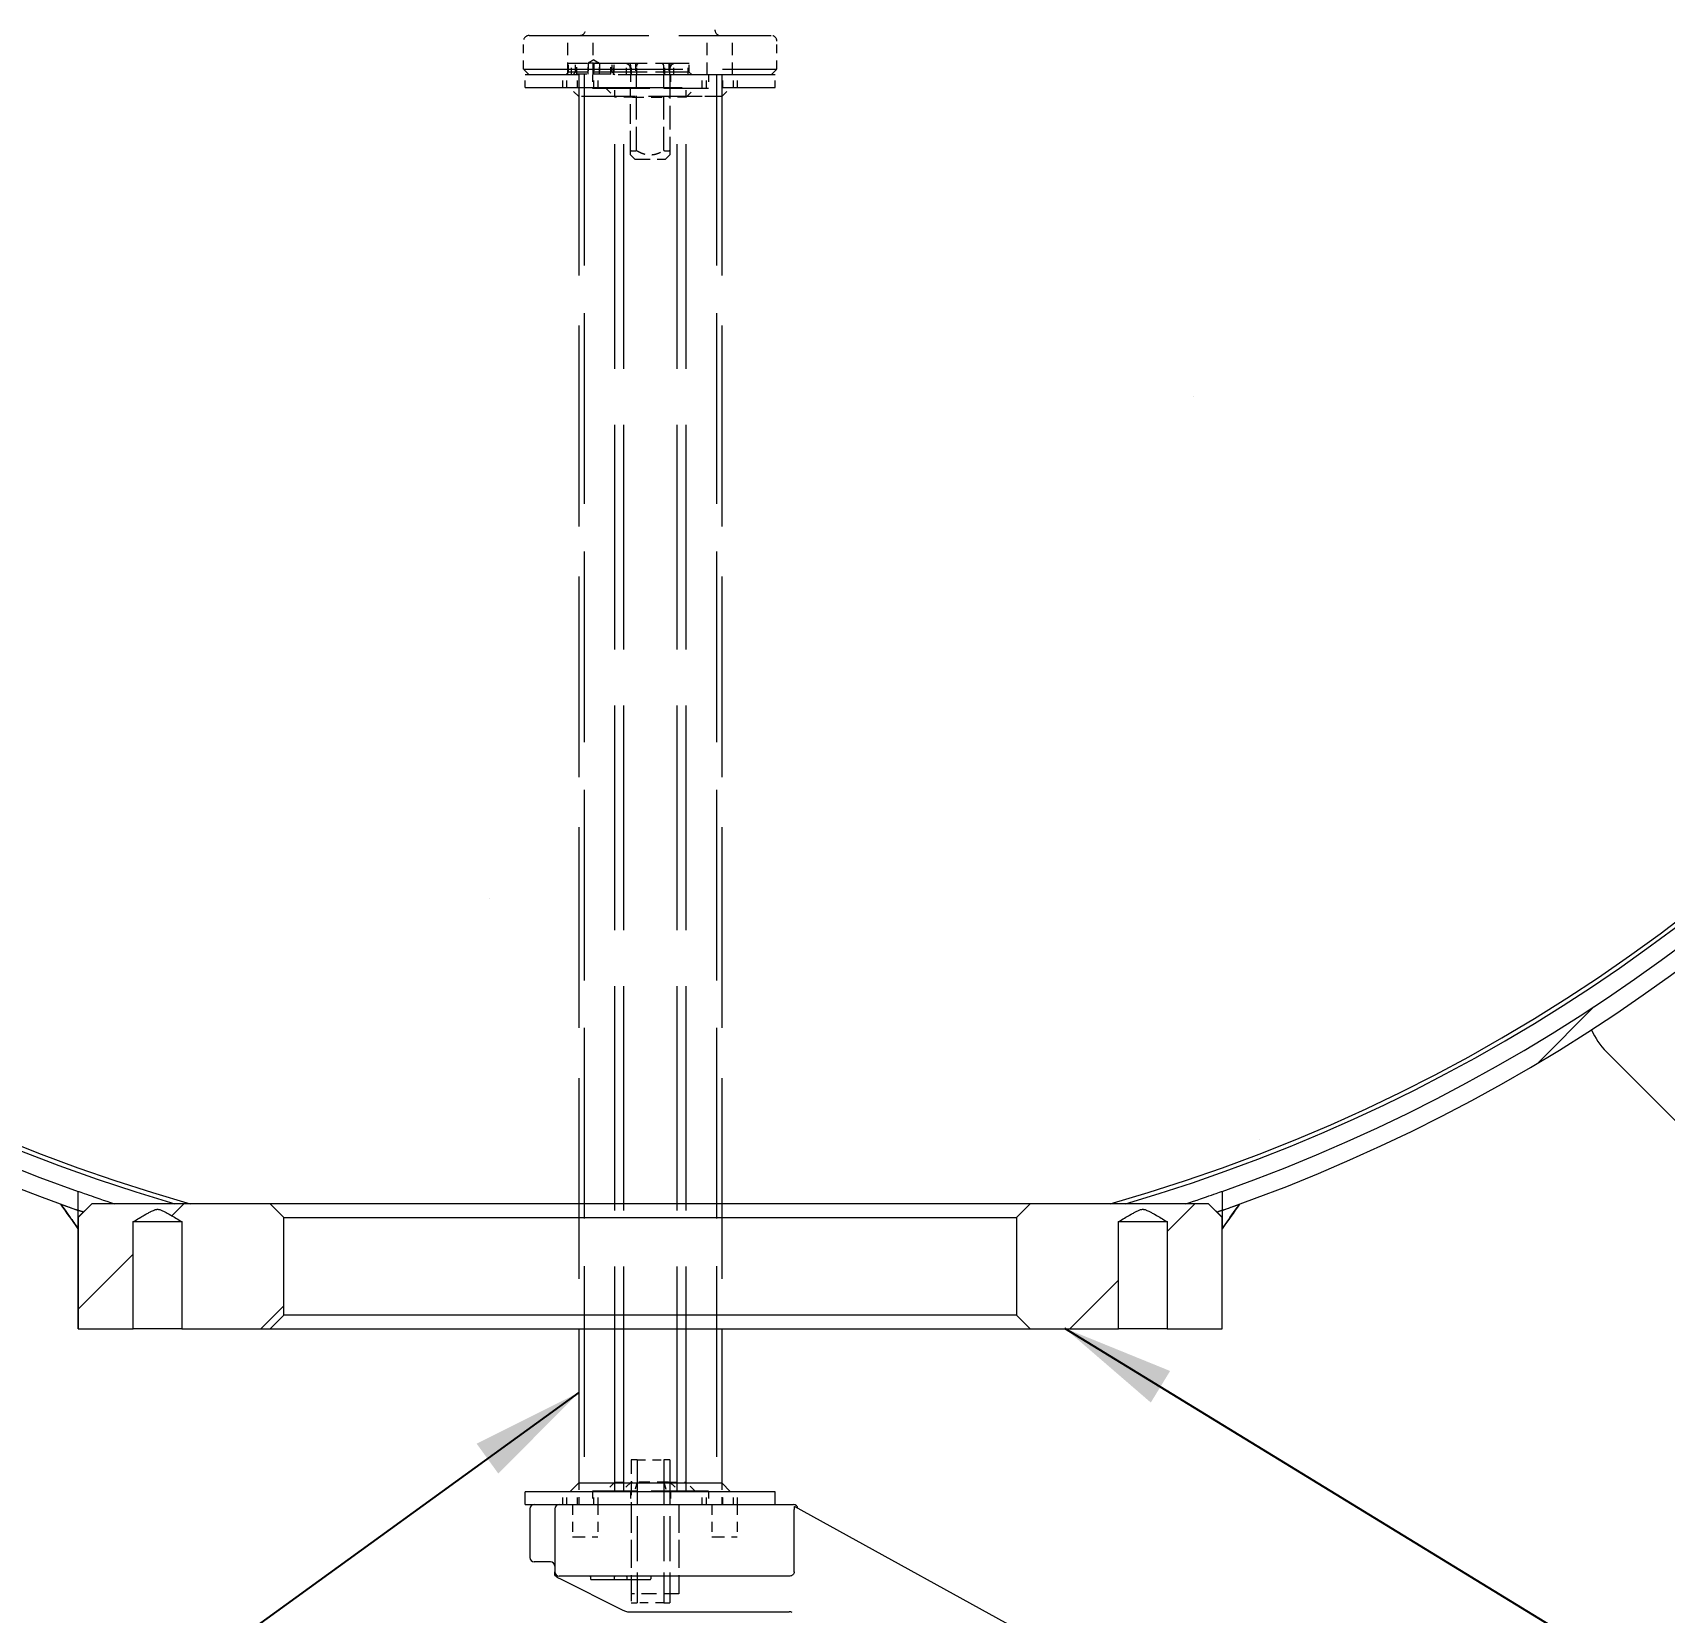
# Model space of a CAD drawing. Header units: inches. Extents: x 20 to 536, y 8 to 344.
# Drawn here: x 260.12 to 282.94, y 211.26 to 233.36 of the extents above; entities that cross this region are included whole.
import ezdxf

# ---------------------------------------------------------------- set-up
doc = ezdxf.new("R2010")
doc.units = ezdxf.units.IN
doc.header["$LTSCALE"] = 16
doc.header["$MEASUREMENT"] = 0
doc.linetypes.add('DASHED', pattern=[0.2067, 0.1654, -0.0413])
for name, color, linetype, lineweight in [('Dimension (ANSI)', 7, 'Continuous', 25), ('Hatch', 7, 'Continuous', 18), ('Hidden', 7, 'DASHED', 18), ('Symbol', 7, 'Continuous', 25), ('Visible', 7, 'Continuous', 18)]:
    doc.layers.add(name, color=color, linetype=linetype, lineweight=lineweight)
doc.styles.add('MEMCOR Medium', font='arial.ttf')
doc.styles.add('Standard D-E', font='arial.ttf')
doc.dimstyles.new('Default (ANSI)', dxfattribs={"dimscale": 16, "dimtxt": 0.15, "dimasz": 0.098425, "dimexe": 0.125, "dimexo": 0.0625, "dimgap": 0.031496, "dimtad": 0, "dimtih": 1, "dimtoh": 1, "dimdec": 4, "dimrnd": 1e-08, "dimzin": 3, "dimdsep": 46, "dimlunit": 5, "dimtxsty": 'MEMCOR Medium', "dimcen": 0.09, "dimdle": 0.393701, "dimclrd": 256, "dimclre": 256, "dimclrt": 256, "dimadec": 0, "dimazin": 1, "dimtfac": 0.8, "dimtofl": 0, "dimtmove": 0, "dimatfit": 3, "dimfxl": 1, "dimfrac": 1, "dimtolj": 1, "dimtzin": 4, "dimlwd": -1, "dimlwe": -1, "dimarcsym": 0})
doc.dimstyles.new('Default D-E$7', dxfattribs={"dimscale": 16, "dimtxt": 0.15, "dimasz": 0.098425, "dimexe": 0.125, "dimexo": 0.0625, "dimgap": 0.031496, "dimtad": 0, "dimtih": 1, "dimtoh": 1, "dimrnd": 1e-08, "dimzin": 4, "dimdsep": 46, "dimtxsty": 'Standard D-E', "dimcen": 0.09, "dimdle": 0.393701, "dimclrd": 256, "dimclre": 256, "dimclrt": 256, "dimadec": 0, "dimazin": 1, "dimtfac": 1, "dimtofl": 0, "dimtmove": 0, "dimatfit": 3, "dimfxl": 1, "dimtolj": 1, "dimtzin": 4, "dimlwd": -1, "dimlwe": -1, "dimarcsym": 0})

# ---------------------------------------------------------------- blocks, each defined once
blk = doc.blocks.new('*D29')
at = {"layer": 'Defpoints', "color": 0, "transparency": 16777216}
for p in [(285.936, 262.301), (217.184, 251.64), (245.959, 222.866)]:
    blk.add_point(p, dxfattribs=at)
at = {"layer": 'Dimension (ANSI)', "transparency": 16777216}
for p, q in [((285.229, 263.008), (255.476, 292.761)), ((255.777, 290.233), (241.548, 276.004)), ((218.298, 252.754), (232.527, 266.983)), ((245.252, 223.573), (215.77, 253.055))]:
    blk.add_line(p, q, dxfattribs=at)
for points in [[(255.591, 290.419), (255.962, 290.047), (256.89, 291.347)], [(218.112, 252.939), (218.483, 252.568), (217.184, 251.64)]]:
    blk.add_solid(points, dxfattribs=at)
at = {"layer": 'Dimension (ANSI)', "transparency": 16777216, "char_height": 2.4, "attachment_point": 5, "style": 'MEMCOR Medium'}
for s, insert in [('\\A1; 56{\\H0.8x;\\S1#8;} in', (237.037, 273.962)), ('\\A1;[1426.3 mm]', (237.037, 269.451))]:
    blk.add_mtext(s, dxfattribs=dict(at, insert=insert))

msp = doc.modelspace()

# ---------------------------------------------------------------- hatches: boundary and pattern name
at = {"layer": 'Hatch'}
h = msp.add_hatch(dxfattribs=at)
h.set_pattern_fill('ANSI31', color=256, scale=16, style=0)
edge = h.paths.add_edge_path()
edge.add_spline(control_points=[(292.75363, 239.96513), (292.78557, 239.93385), (292.81742, 239.90247), (292.88101, 239.83947), (292.91274, 239.80784), (292.94437, 239.77612)], knot_values=[-0.6820759, -0.6820759, -0.6820759, -0.6820759, -0.34137369, -0.34137369, 0, 0, 0, 0], degree=3, periodic=0)
edge.add_line((292.94437, 239.77612), (293.00437, 239.77612))
edge.add_ellipse((268.75466, 239.77612), major_axis=(0, 24.24971), ratio=1, start_angle=270, end_angle=307.897761)
edge.add_ellipse((268.75466, 239.77612), major_axis=(-14.89549, 19.13564), ratio=1, start_angle=270, end_angle=270.590688)
edge.add_ellipse((268.75466, 239.77612), major_axis=(-15.09197, 18.98106), ratio=1, start_angle=270, end_angle=283.023092)
edge.add_ellipse((268.75466, 239.77612), major_axis=(-18.98106, 15.09197), ratio=1, start_angle=270, end_angle=270.590688)
edge.add_ellipse((268.75466, 239.77612), major_axis=(-19.13564, 14.89549), ratio=1, start_angle=270, end_angle=345.795532)
edge.add_ellipse((268.75466, 239.77612), major_axis=(-19.13564, -14.89549), ratio=1, start_angle=270, end_angle=270.590688)
edge.add_ellipse((268.75466, 239.77612), major_axis=(-18.98106, -15.09197), ratio=1, start_angle=270, end_angle=283.023092)
edge.add_ellipse((268.75466, 239.77612), major_axis=(-18.98106, 15.09197), ratio=1, start_angle=0, end_angle=0.590688)
edge.add_ellipse((268.75466, 239.77612), major_axis=(-14.89549, -19.13564), ratio=1, start_angle=270, end_angle=345.795532)
edge.add_ellipse((268.75466, 239.77612), major_axis=(14.89549, -19.13564), ratio=1, start_angle=270, end_angle=270.590688)
edge.add_ellipse((268.75466, 239.77612), major_axis=(15.09197, -18.98106), ratio=1, start_angle=270, end_angle=283.023092)
edge.add_ellipse((268.75466, 239.77612), major_axis=(18.98106, -15.09197), ratio=1, start_angle=270, end_angle=270.590688)
edge.add_ellipse((268.75466, 239.77612), major_axis=(19.13564, -14.89549), ratio=1, start_angle=270, end_angle=288.02411)
edge.add_ellipse((268.75466, 239.77612), major_axis=(22.8055, -8.24362), ratio=1, start_angle=270, end_angle=270.611404)
edge.add_line((260.75487, 216.88394), (260.75487, 217.14894))
edge.add_ellipse((268.75466, 239.77612), major_axis=(-22.62718, 7.9998), ratio=1, start_angle=199.922205, end_angle=450, ccw=False)
h = msp.add_hatch(dxfattribs=at)
h.set_pattern_fill('ANSI31', color=256, scale=16, style=0)
edge = h.paths.add_edge_path()
edge.add_spline(control_points=[(292.94437, 239.77611), (292.91274, 239.74439), (292.88101, 239.71277), (292.81742, 239.64976), (292.78557, 239.61838), (292.75363, 239.5871)], knot_values=[-0.68207588, -0.68207588, -0.68207588, -0.68207588, -0.3407022, -0.3407022, 0, 0, 0, 0], degree=3, periodic=0)
edge.add_ellipse((268.75466, 239.77612), major_axis=(-0.18902, -23.99896), ratio=1, start_angle=19.922205, end_angle=90, ccw=False)
edge.add_line((276.75446, 217.14894), (276.75446, 216.88394))
edge.add_ellipse((268.75466, 239.77612), major_axis=(22.89217, 7.9998), ratio=1, start_angle=270, end_angle=270.611404)
edge.add_ellipse((268.75466, 239.77612), major_axis=(22.8055, 8.24362), ratio=1, start_angle=270, end_angle=288.02411)
edge.add_ellipse((268.75466, 239.77612), major_axis=(19.13564, 14.89549), ratio=1, start_angle=270, end_angle=270.590688)
edge.add_ellipse((268.75466, 239.77612), major_axis=(18.98106, 15.09197), ratio=1, start_angle=270, end_angle=283.023092)
edge.add_ellipse((268.75466, 239.77612), major_axis=(15.09197, 18.98106), ratio=1, start_angle=270, end_angle=270.590688)
edge.add_ellipse((268.75466, 239.77612), major_axis=(14.89549, 19.13564), ratio=1, start_angle=270, end_angle=307.897761)
edge.add_line((293.00437, 239.77611), (292.94437, 239.77611))
h = msp.add_hatch(dxfattribs=at)
h.set_pattern_fill('ANSI31', color=256, scale=16, angle=-15, style=0)
edge = h.paths.add_edge_path()
edge.add_spline(control_points=[(260.51104, 216.97061), (260.5312, 216.94189), (260.5515, 216.91312), (260.59211, 216.8557), (260.62887, 216.80386), (260.67369, 216.74066), (260.71442, 216.68323), (260.75487, 216.62559)], knot_values=[-0.64382368, -0.64382368, -0.64382368, -0.64382368, -0.59033954, -0.59033954, -0.53655219, -0.53655219, 0, 0, 0, 0], degree=3, periodic=0)
edge.add_line((260.75487, 216.62559), (260.75487, 216.78612))
edge.add_line((260.75487, 216.78612), (260.75487, 216.88394))
edge.add_ellipse((268.75466, 239.77612), major_axis=(-22.89217, 7.9998), ratio=1, start_angle=89.388596, end_angle=90, ccw=False)
h = msp.add_hatch(dxfattribs=at)
h.set_pattern_fill('ANSI31', color=256, scale=16, style=0)
edge = h.paths.add_edge_path()
edge.add_line((260.94487, 216.97612), (260.75487, 216.78612))
edge.add_line((260.75487, 216.78612), (260.75487, 216.62559))
edge.add_line((260.75487, 216.62559), (260.75487, 215.22612))
edge.add_line((260.75487, 215.22612), (261.52492, 215.22612))
edge.add_line((261.52492, 215.22612), (261.52492, 216.72612))
edge.add_spline(control_points=[(261.52492, 216.72612), (261.86466, 216.92744), (262.20441, 216.72612)], knot_values=[0, 0, 0, 1.93612238, 1.93612238, 1.93612238], weights=[1, 6.03873722, 1], degree=2, periodic=0)
edge.add_line((262.20441, 216.72612), (262.20441, 215.22612))
edge.add_line((262.20441, 215.22612), (263.43997, 215.22612))
edge.add_line((263.43997, 215.22612), (263.62998, 215.41612))
edge.add_line((263.62998, 215.41612), (263.62998, 216.78612))
edge.add_line((263.62998, 216.78612), (263.43997, 216.97612))
edge.add_line((263.43997, 216.97612), (260.94487, 216.97612))
h = msp.add_hatch(dxfattribs=at)
h.set_pattern_fill('ANSI31', color=256, scale=16, style=0)
edge = h.paths.add_edge_path()
edge.add_line((276.75446, 216.78612), (276.56446, 216.97612))
edge.add_line((276.56446, 216.97612), (274.06936, 216.97612))
edge.add_line((274.06936, 216.97612), (273.87935, 216.78612))
edge.add_line((273.87935, 216.78612), (273.87935, 215.41612))
edge.add_line((273.87935, 215.41612), (274.06936, 215.22612))
edge.add_line((274.06936, 215.22612), (275.30492, 215.22612))
edge.add_line((275.30492, 215.22612), (275.30492, 216.72612))
edge.add_spline(control_points=[(275.30492, 216.72612), (275.64466, 216.92744), (275.98441, 216.72612)], knot_values=[0, 0, 0, 1.93612238, 1.93612238, 1.93612238], weights=[1, 6.03873722, 1], degree=2, periodic=0)
edge.add_line((275.98441, 216.72612), (275.98441, 215.22612))
edge.add_line((275.98441, 215.22612), (276.75446, 215.22612))
edge.add_line((276.75446, 215.22612), (276.75446, 216.62559))
edge.add_line((276.75446, 216.62559), (276.75446, 216.78612))
h = msp.add_hatch(dxfattribs=at)
h.set_pattern_fill('ANSI31', color=256, scale=16, angle=-15, style=0)
edge = h.paths.add_edge_path()
edge.add_line((276.75446, 216.88394), (276.75446, 216.78612))
edge.add_line((276.75446, 216.78612), (276.75446, 216.62559))
edge.add_spline(control_points=[(276.75446, 216.62559), (276.81533, 216.71182), (276.8764, 216.79812), (276.95767, 216.91311), (276.97799, 216.94186), (276.99828, 216.97061)], knot_values=[-1.07311266, -1.07311266, -1.07311266, -1.07311266, -0.26814989, -0.26814989, 0, 0, 0, 0], degree=3, periodic=0)
edge.add_ellipse((268.75466, 239.77612), major_axis=(-22.8055, -8.24362), ratio=1, start_angle=89.388596, end_angle=90, ccw=False)

# ---------------------------------------------------------------- linework, layer by layer
at = {"layer": 'Hidden', "ltscale": 0.632969}
msp.add_line((267.0619, 233.31942), (270.44742, 233.31942), dxfattribs=at)
at = {"layer": 'Hidden', "ltscale": 0.065515}
for p, q in [((267.60314, 232.76824), (267.60314, 233.31942)), ((267.95747, 232.76824), (267.95747, 233.31942)), ((269.55186, 232.76824), (269.55186, 233.31942)), ((269.90619, 232.76824), (269.90619, 233.31942))]:
    msp.add_line(p, q, dxfattribs=at)
at = {"layer": 'Hidden', "ltscale": 0.046768}
for p, q in [((266.98316, 232.84698), (266.98316, 233.24068)), ((270.52616, 232.84698), (270.52616, 233.24068))]:
    msp.add_line(p, q, dxfattribs=at)
at = {"layer": 'Hidden', "ltscale": 0.841396}
msp.add_line((266.98316, 232.84698), (270.52616, 232.84698), dxfattribs=at)
at = {"layer": 'Hidden', "ltscale": 0.013156}
for p, q in [((267.0619, 232.76824), (266.98316, 232.84698)), ((270.44742, 232.76824), (270.52616, 232.84698))]:
    msp.add_line(p, q, dxfattribs=at)
at = {"layer": 'Hidden', "ltscale": 0.006528}
for p, q in [((267.61293, 232.80761), (267.57356, 232.76824)), ((269.30092, 232.80761), (269.34029, 232.76824))]:
    msp.add_line(p, q, dxfattribs=at)
at = {"layer": 'Hidden', "ltscale": 0.105366}
for p, q in [((268.2512, 232.9256), (267.61293, 232.9256)), ((268.2512, 232.80761), (267.61293, 232.80761))]:
    msp.add_line(p, q, dxfattribs=at)
at = {"layer": 'Hidden', "ltscale": 0.013945}
for p, q in [((267.61293, 232.80761), (267.61293, 232.9256)), ((268.2512, 232.80761), (268.2512, 232.9256)), ((269.30092, 232.80761), (269.30092, 232.9256))]:
    msp.add_line(p, q, dxfattribs=at)
at = {"layer": 'Hidden', "ltscale": 0.018632}
for p, q in [((267.6523, 232.76824), (267.6523, 232.9256)), ((268.24458, 232.76824), (268.24458, 232.9256)), ((268.42199, 232.76824), (268.42199, 232.9256)), ((268.49154, 232.76824), (268.49154, 232.9256)), ((268.5511, 232.9256), (268.5511, 232.76824)), ((268.95823, 232.76824), (268.95823, 232.9256)), ((269.01779, 232.9256), (269.01779, 232.76824)), ((269.08734, 232.76824), (269.08734, 232.9256)), ((269.28616, 232.76824), (269.28616, 232.9256))]:
    msp.add_line(p, q, dxfattribs=at)
at = {"layer": 'Hidden', "ltscale": 0.006466}
for p, q in [((267.71136, 232.80724), (267.67236, 232.76824)), ((268.22317, 232.80724), (268.26217, 232.76824))]:
    msp.add_line(p, q, dxfattribs=at)
at = {"layer": 'Hidden', "ltscale": 0.095605}
for p, q in [((268.22317, 232.92512), (267.71136, 232.92512)), ((268.22317, 232.80724), (267.71136, 232.80724))]:
    msp.add_line(p, q, dxfattribs=at)
at = {"layer": 'Hidden', "ltscale": 0.013932}
for p, q in [((267.71136, 232.80724), (267.71136, 232.92512)), ((268.22317, 232.80724), (268.22317, 232.92512))]:
    msp.add_line(p, q, dxfattribs=at)
at = {"layer": 'Hidden', "ltscale": 0.017652}
for p, q in [((267.73104, 232.77599), (267.73104, 232.92512)), ((268.20348, 232.77599), (268.20348, 232.92512))]:
    msp.add_line(p, q, dxfattribs=at)
at = {"layer": 'Hidden', "ltscale": 0.010724}
for q in [(267.88852, 232.93256), (268.046, 232.93256)]:
    msp.add_line((267.96726, 232.97802), q, dxfattribs=at)
at = {"layer": 'Hidden', "ltscale": 0.005366}
for p, q in [((267.88852, 232.9256), (267.88852, 232.93256)), ((268.046, 232.93256), (268.046, 232.9256))]:
    msp.add_line(p, q, dxfattribs=at)
at = {"layer": 'Hidden', "ltscale": 0.01771}
for p, q in [((267.88852, 232.77599), (267.88852, 232.9256)), ((267.88872, 232.9256), (267.88872, 232.77599)), ((267.96706, 232.77599), (267.96706, 232.9256)), ((267.96746, 232.9256), (267.96746, 232.77599)), ((268.0458, 232.77599), (268.0458, 232.9256)), ((268.046, 232.9256), (268.046, 232.77599))]:
    msp.add_line(p, q, dxfattribs=at)
at = {"layer": 'Hidden', "ltscale": 0.009574}
msp.add_line((268.24161, 232.76824), (268.2512, 232.80761), dxfattribs=at)
at = {"layer": 'Hidden', "ltscale": 0.178281}
for p, q in [((269.30092, 232.9256), (268.2512, 232.9256)), ((269.30092, 232.80761), (268.2512, 232.80761))]:
    msp.add_line(p, q, dxfattribs=at)
at = {"layer": 'Hidden', "ltscale": 0.013839}
for p, q in [((268.47907, 232.88533), (268.47907, 232.76824)), ((268.56832, 232.76824), (268.56832, 232.88533)), ((268.94101, 232.88533), (268.94101, 232.76824)), ((269.03025, 232.76824), (269.03025, 232.88533))]:
    msp.add_line(p, q, dxfattribs=at)
at = {"layer": 'Hidden', "ltscale": 0.831185}
for p, q in [((270.50466, 232.76824), (267.00466, 232.76824)), ((267.00466, 232.58894), (270.50466, 232.58894))]:
    msp.add_line(p, q, dxfattribs=at)
at = {"layer": 'Hidden', "ltscale": 0.021245}
for p, q in [((267.00466, 232.58894), (267.00466, 232.76824)), ((267.53116, 232.58894), (267.53116, 232.76824)), ((267.58994, 232.58894), (267.58994, 232.76824)), ((267.73966, 232.58894), (267.73966, 232.76824)), ((267.96866, 232.58894), (267.96866, 232.76824)), ((268.02744, 232.58894), (268.02744, 232.76824)), ((269.48189, 232.58894), (269.48189, 232.76824)), ((269.54067, 232.58894), (269.54067, 232.76824)), ((269.76966, 232.58894), (269.76966, 232.76824)), ((269.91939, 232.58894), (269.91939, 232.76824)), ((269.97817, 232.58894), (269.97817, 232.76824)), ((270.50466, 232.58894), (270.50466, 232.76824)), ((267.53116, 212.76824), (267.53116, 212.94754)), ((267.58994, 212.76824), (267.58994, 212.94754)), ((267.73966, 212.76824), (267.73966, 212.94754)), ((267.96866, 212.76824), (267.96866, 212.94754)), ((268.02744, 212.76824), (268.02744, 212.94754)), ((269.48189, 212.76824), (269.48189, 212.94754)), ((269.54067, 212.76824), (269.54067, 212.94754)), ((269.76966, 212.76824), (269.76966, 212.94754)), ((269.91939, 212.76824), (269.91939, 212.94754)), ((269.97817, 212.76824), (269.97817, 212.94754))]:
    msp.add_line(p, q, dxfattribs=at)
at = {"layer": 'Hidden', "ltscale": 0.020944}
for p, q in [((267.75466, 232.46394), (267.62966, 232.58894)), ((268.13407, 232.58074), (268.25907, 232.45574)), ((269.25907, 232.45574), (269.38407, 232.58074)), ((269.75466, 232.46394), (269.87966, 232.58894)), ((268.25907, 213.08024), (268.13407, 212.95524)), ((269.38407, 212.95524), (269.25907, 213.08024))]:
    msp.add_line(p, q, dxfattribs=at)
at = {"layer": 'Hidden', "ltscale": 0.088243}
msp.add_line((268.20348, 232.77599), (267.73104, 232.77599), dxfattribs=at)
at = {"layer": 'Hidden', "ltscale": 1.060845}
for p, q in [((267.75466, 232.76824), (267.75466, 215.22612)), ((269.75466, 232.76824), (269.75466, 215.22612))]:
    msp.add_line(p, q, dxfattribs=at)
at = {"layer": 'Hidden', "ltscale": 0.01478}
for p, q in [((267.75466, 232.58894), (267.75466, 232.46394)), ((268.25907, 232.45574), (268.25907, 232.58074)), ((269.25907, 232.45574), (269.25907, 232.58074)), ((269.75466, 232.58894), (269.75466, 232.46394)), ((267.75466, 213.07254), (267.75466, 212.94754)), ((268.25907, 212.95524), (268.25907, 213.08024)), ((268.48657, 213.08024), (268.48657, 212.95524)), ((268.57118, 213.08024), (268.57118, 212.95524)), ((268.94697, 213.08024), (268.94697, 212.95524)), ((269.03157, 213.08024), (269.03157, 212.95524)), ((269.25907, 212.95524), (269.25907, 213.08024)), ((269.75466, 213.07254), (269.75466, 212.94754))]:
    msp.add_line(p, q, dxfattribs=at)
at = {"layer": 'Hidden', "ltscale": 1.007902}
for p, q in [((267.82936, 232.76824), (267.82936, 212.76824)), ((269.67996, 232.76824), (269.67996, 212.76824))]:
    msp.add_line(p, q, dxfattribs=at)
at = {"layer": 'Hidden', "ltscale": 0.022221}
for p, q in [((267.94657, 232.76824), (267.94657, 232.58074)), ((268.47907, 232.76824), (268.47907, 232.58074)), ((269.03907, 232.76824), (269.03907, 232.58074)), ((269.57157, 232.76824), (269.57157, 232.58074)), ((267.94657, 212.95524), (267.94657, 212.76774)), ((268.47907, 212.95524), (268.47907, 212.76774)), ((269.03907, 212.95524), (269.03907, 212.76774)), ((269.57157, 212.95524), (269.57157, 212.76774))]:
    msp.add_line(p, q, dxfattribs=at)
at = {"layer": 'Hidden', "ltscale": 0.303764}
for p, q in [((267.94657, 232.58074), (269.57157, 232.58074)), ((269.57157, 212.95524), (267.94657, 212.95524)), ((267.94657, 212.76774), (269.57157, 212.76774))]:
    msp.add_line(p, q, dxfattribs=at)
at = {"layer": 'Hidden', "ltscale": 1.186835}
for p, q in [((268.25907, 212.95524), (268.25907, 232.58074)), ((268.38407, 212.95524), (268.38407, 232.58074)), ((269.13407, 212.95524), (269.13407, 232.58074)), ((269.25907, 212.95524), (269.25907, 232.58074))]:
    msp.add_line(p, q, dxfattribs=at)
at = {"layer": 'Hidden', "ltscale": 0.103582}
msp.add_line((268.47907, 231.70978), (268.47907, 232.58074), dxfattribs=at)
at = {"layer": 'Hidden', "ltscale": 0.125903}
for p, q in [((268.56356, 231.70978), (268.56356, 232.76824)), ((268.94576, 231.70978), (268.94576, 232.76824)), ((269.03025, 232.76824), (269.03025, 231.70978))]:
    msp.add_line(p, q, dxfattribs=at)
at = {"layer": 'Hidden', "ltscale": 0.283975}
msp.add_line((269.48275, 232.46394), (267.75466, 232.46394), dxfattribs=at)
at = {"layer": 'Hidden', "ltscale": 0.046648}
for p, q in [((268.50907, 232.45574), (268.25907, 232.45574)), ((269.25907, 232.45574), (269.00907, 232.45574)), ((268.25907, 213.08024), (268.50907, 213.08024)), ((269.00907, 213.08024), (269.25907, 213.08024))]:
    msp.add_line(p, q, dxfattribs=at)
at = {"layer": 'Hidden', "ltscale": 0.059422}
for p, q in [((268.50907, 232.45574), (269.00907, 232.45574)), ((269.00907, 213.08024), (268.50907, 213.08024))]:
    msp.add_line(p, q, dxfattribs=at)
at = {"layer": 'Hidden', "ltscale": 0.089811}
msp.add_line((269.75466, 232.46394), (269.48275, 232.46394), dxfattribs=at)
at = {"layer": 'Hidden', "ltscale": 0.024012}
for p, q in [((268.47907, 231.65001), (268.47907, 231.70978)), ((269.03025, 231.70978), (269.03025, 231.65001))]:
    msp.add_line(p, q, dxfattribs=at)
at = {"layer": 'Hidden', "ltscale": 0.010505}
for p, q in [((268.54207, 231.58701), (268.47907, 231.65001)), ((268.96726, 231.58701), (269.03025, 231.65001))]:
    msp.add_line(p, q, dxfattribs=at)
at = {"layer": 'Hidden', "ltscale": 0.079409}
msp.add_line((268.54207, 231.58701), (268.96726, 231.58701), dxfattribs=at)
at = {"layer": 'Hidden', "ltscale": 0.074243}
msp.add_line((268.48657, 213.39274), (268.48657, 212.76824), dxfattribs=at)
at = {"layer": 'Hidden', "ltscale": 0.014222}
for p, q in [((268.57118, 213.39274), (268.48657, 213.39274)), ((269.03157, 213.39274), (268.94697, 213.39274)), ((268.48657, 211.39274), (268.57118, 211.39274)), ((268.94697, 211.39274), (269.03157, 211.39274))]:
    msp.add_line(p, q, dxfattribs=at)
at = {"layer": 'Hidden', "ltscale": 0.237987}
for p, q in [((268.57118, 213.39274), (268.57118, 211.39274)), ((268.94697, 213.39274), (268.94697, 211.39274)), ((269.03157, 213.39274), (269.03157, 211.39274))]:
    msp.add_line(p, q, dxfattribs=at)
at = {"layer": 'Hidden', "ltscale": 0.044636}
for p, q in [((268.57118, 213.39274), (268.94697, 213.39274)), ((268.94697, 211.39274), (268.57118, 211.39274))]:
    msp.add_line(p, q, dxfattribs=at)
at = {"layer": 'Hidden', "ltscale": 0.036125}
for p, q in [((267.75466, 213.07254), (267.75466, 212.76824)), ((269.75466, 213.07254), (269.75466, 212.76824))]:
    msp.add_line(p, q, dxfattribs=at)
at = {"layer": 'Hidden', "ltscale": 0.021366}
for p, q in [((268.48657, 213.08024), (268.36157, 212.95524)), ((268.57118, 213.08024), (268.53562, 212.95524)), ((268.94697, 213.08024), (268.98252, 212.95524)), ((269.03157, 213.08024), (269.15657, 212.95524))]:
    msp.add_line(p, q, dxfattribs=at)
at = {"layer": 'Hidden', "ltscale": 0.05347}
for p, q in [((267.66968, 212.76824), (267.66968, 212.31824)), ((268.02368, 212.76824), (268.02368, 212.31824)), ((269.61847, 212.76824), (269.61847, 212.31824)), ((269.97247, 212.76824), (269.97247, 212.31824))]:
    msp.add_line(p, q, dxfattribs=at)
at = {"layer": 'Hidden', "ltscale": 0.148704}
for p, q in [((268.48657, 212.76824), (268.48657, 211.51824)), ((269.15557, 212.76824), (269.15557, 211.51824))]:
    msp.add_line(p, q, dxfattribs=at)
at = {"layer": 'Hidden', "ltscale": 0.066096}
for p, q in [((267.66968, 212.31824), (268.02368, 212.31824)), ((269.61847, 212.31824), (269.97247, 212.31824))]:
    msp.add_line(p, q, dxfattribs=at)
at = {"layer": 'Hidden', "ltscale": 0.003471}
msp.add_line((268.42873, 211.75824), (268.42873, 211.72824), dxfattribs=at)
at = {"layer": 'Hidden', "ltscale": 0.01484}
msp.add_line((268.48657, 211.51824), (268.48657, 211.39274), dxfattribs=at)
at = {"layer": 'Hidden', "ltscale": 0.07954}
msp.add_line((269.15557, 211.51824), (268.48657, 211.51824), dxfattribs=at)
at = {"layer": 'Hidden', "ltscale": 0.014624}
for centre, start, end in [((267.0619, 233.24068), 90, 180), ((267.77041, 233.39816), 270, 0), ((269.73892, 233.39816), 180, 270), ((270.44742, 233.24068), 0, 90)]:
    msp.add_arc(centre, 0.07874, start, end, dxfattribs=at)
at = {"layer": 'Hidden', "ltscale": 0.012013}
for centre, start, end in [((268.40033, 232.84989), 0, 74.037986), ((269.10899, 232.84989), 105.962014, 180)]:
    msp.add_arc(centre, 0.07874, start, end, dxfattribs=at)
at = {"layer": 'Hidden', "ltscale": 0.00177}
for centre, start, end in [((268.41873, 211.75824), 0, 90), ((268.43873, 211.72824), 180, 270)]:
    msp.add_arc(centre, 0.01, start, end, dxfattribs=at)
at = {"layer": 'Hidden', "ltscale": 0.010833}
for points in [[(267.96706, 232.9256), (267.92789, 232.9386), (267.88872, 232.9256)], [(268.0458, 232.9256), (268.00663, 232.9386), (267.96746, 232.9256)]]:
    msp.add_rational_spline(points, [1, 1.15325, 1], degree=2, dxfattribs=at)
at = {"layer": 'Hidden', "ltscale": 0.005624}
for points, knots in [([(268.46815, 232.9256), (268.46815, 232.9256), (268.46815, 232.9256), (268.46815, 232.9256), (268.46815, 232.9256), (268.46816, 232.9256), (268.46816, 232.9256), (268.46818, 232.92559), (268.46819, 232.92559), (268.46823, 232.92559), (268.46825, 232.92558), (268.46833, 232.92556), (268.46838, 232.92554), (268.46853, 232.92548), (268.46863, 232.92543), (268.46893, 232.92526), (268.46913, 232.92511), (268.46974, 232.92461), (268.47014, 232.92417), (268.47134, 232.92266), (268.47211, 232.92136), (268.47424, 232.91706), (268.47561, 232.91316), (268.47818, 232.90184), (268.47907, 232.89401), (268.47907, 232.88533)], [-0.0000075385, -0.0000075385, -0.0000075385, -0.0000075385, 0, 0, 0.0000153638, 0.0000153638, 0.0000894002, 0.0000894002, 0.0002459034, 0.0002459034, 0.0005827647, 0.0005827647, 0.0012730909, 0.0012730909, 0.0026725687, 0.0026725687, 0.0055280449, 0.0055280449, 0.0114755607, 0.0114755607, 0.0244053316, 0.0244053316, 0.0512706755, 0.0512706755, 0.0873534214, 0.0873534214, 0.0873534214, 0.0873534214]), ([(268.56832, 232.88533), (268.56832, 232.89401), (268.56963, 232.90183), (268.57354, 232.91316), (268.57566, 232.91706), (268.57905, 232.92136), (268.58029, 232.92266), (268.58227, 232.92417), (268.58293, 232.92461), (268.58394, 232.92511), (268.58428, 232.92526), (268.58479, 232.92543), (268.58496, 232.92548), (268.58521, 232.92554), (268.5853, 232.92556), (268.58543, 232.92558), (268.58547, 232.92559), (268.58553, 232.92559), (268.58555, 232.92559), (268.58558, 232.9256), (268.58558, 232.9256), (268.5856, 232.9256), (268.5856, 232.9256), (268.5856, 232.9256), (268.5856, 232.9256), (268.5856, 232.9256)], [0, 0, 0, 0, 0.066122202, 0.066122202, 0.1153571, 0.1153571, 0.139051708, 0.139051708, 0.149951722, 0.149951722, 0.155185501, 0.155185501, 0.157750803, 0.157750803, 0.159016213, 0.159016213, 0.159633484, 0.159633484, 0.159919836, 0.159919836, 0.160055039, 0.160055039, 0.16008263, 0.16008263, 0.160090171, 0.160090171, 0.160090171, 0.160090171]), ([(268.92373, 232.9256), (268.92373, 232.9256), (268.92373, 232.9256), (268.92373, 232.9256), (268.92373, 232.9256), (268.92374, 232.9256), (268.92375, 232.9256), (268.92378, 232.92559), (268.9238, 232.92559), (268.92386, 232.92559), (268.9239, 232.92558), (268.92403, 232.92556), (268.92411, 232.92554), (268.92437, 232.92548), (268.92454, 232.92543), (268.92505, 232.92526), (268.92539, 232.92511), (268.9264, 232.92461), (268.92706, 232.92417), (268.92904, 232.92266), (268.93028, 232.92136), (268.93366, 232.91706), (268.93579, 232.91316), (268.9397, 232.90184), (268.94101, 232.89401), (268.94101, 232.88533)], [-0.0000075385, -0.0000075385, -0.0000075385, -0.0000075385, 0, 0, 0.0000153638, 0.0000153638, 0.0000894002, 0.0000894002, 0.0002459034, 0.0002459034, 0.0005827648, 0.0005827648, 0.0012730911, 0.0012730911, 0.0026725692, 0.0026725692, 0.0055280459, 0.0055280459, 0.0114755627, 0.0114755627, 0.0244053359, 0.0244053359, 0.0512706846, 0.0512706846, 0.0873534368, 0.0873534368, 0.0873534368, 0.0873534368]), ([(269.03025, 232.88533), (269.03025, 232.89401), (269.03115, 232.90183), (269.03372, 232.91316), (269.03509, 232.91706), (269.03721, 232.92136), (269.03798, 232.92266), (269.03919, 232.92417), (269.03959, 232.92461), (269.04019, 232.92511), (269.0404, 232.92526), (269.0407, 232.92543), (269.0408, 232.92548), (269.04095, 232.92554), (269.041, 232.92556), (269.04108, 232.92558), (269.0411, 232.92559), (269.04114, 232.92559), (269.04115, 232.92559), (269.04117, 232.9256), (269.04117, 232.9256), (269.04118, 232.9256), (269.04118, 232.9256), (269.04118, 232.9256), (269.04118, 232.9256), (269.04118, 232.9256)], [0, 0, 0, 0, 0.066122202, 0.066122202, 0.1153571, 0.1153571, 0.139051708, 0.139051708, 0.149951722, 0.149951722, 0.155185501, 0.155185501, 0.157750803, 0.157750803, 0.159016213, 0.159016213, 0.159633484, 0.159633484, 0.159919836, 0.159919836, 0.160055039, 0.160055039, 0.16008263, 0.16008263, 0.160090171, 0.160090171, 0.160090171, 0.160090171])]:
    msp.add_open_spline(points, degree=3, knots=knots, dxfattribs=at)
at = {"layer": 'Hidden', "ltscale": 0.0142}
for points in [[(268.47907, 231.70978), (268.52132, 231.69914), (268.56356, 231.70978)], [(268.94576, 231.70978), (268.98801, 231.69914), (269.03025, 231.70978)]]:
    msp.add_rational_spline(points, [1.08767571983, 1.10535696926, 1.08767571983], degree=2, dxfattribs=at)
at = {"layer": 'Hidden', "ltscale": 0.048124}
msp.add_rational_spline([(268.56356, 231.70978), (268.75466, 231.60089), (268.94576, 231.70978)], [1.09548380286, 1.33308762571, 1.09548380286], degree=2, dxfattribs=at)
at = {"layer": 'Visible'}
for p, q in [((284.2508, 216.98022), (282.12948, 219.10154)), ((260.75487, 216.88394), (260.75487, 217.14894)), ((276.75446, 217.14894), (276.75446, 216.88394)), ((260.94487, 216.97612), (260.75487, 216.78612)), ((260.94466, 216.97612), (260.75487, 216.78632)), ((260.75487, 216.62559), (260.75487, 216.88394)), ((260.94466, 216.97612), (260.94487, 216.97612)), ((263.43997, 216.97612), (260.94487, 216.97612)), ((263.62998, 216.78612), (263.43997, 216.97612)), ((274.06936, 216.97612), (263.43997, 216.97612)), ((274.06936, 216.97612), (273.87935, 216.78612)), ((276.56446, 216.97612), (274.06936, 216.97612)), ((276.75446, 216.78612), (276.56446, 216.97612)), ((276.56446, 216.97612), (276.56466, 216.97612)), ((276.56466, 216.97612), (276.75446, 216.78632)), ((276.75446, 216.88394), (276.75446, 216.62559)), ((260.75466, 215.22612), (260.75466, 216.62566)), ((260.75487, 216.62559), (260.75466, 216.62566)), ((260.75487, 216.78612), (260.75487, 215.22612)), ((261.52492, 215.22612), (261.52492, 216.72612)), ((261.52492, 216.72612), (262.20441, 216.72612)), ((262.20441, 216.72612), (262.20441, 215.22612)), ((263.62998, 215.41612), (263.62998, 216.78612)), ((263.62998, 216.78612), (273.87935, 216.78612)), ((273.87935, 216.78612), (273.87935, 215.41612)), ((275.30492, 215.22612), (275.30492, 216.72612)), ((275.30492, 216.72612), (275.98441, 216.72612)), ((275.98441, 216.72612), (275.98441, 215.22612)), ((276.75446, 215.22612), (276.75446, 216.78612)), ((276.75466, 216.62566), (276.75446, 216.62559)), ((276.75466, 215.22612), (276.75466, 216.62566)), ((260.75487, 215.22612), (260.75466, 215.22612)), ((260.75487, 215.22612), (261.52492, 215.22612)), ((262.20441, 215.22612), (261.52492, 215.22612)), ((262.20441, 215.22612), (263.43997, 215.22612)), ((263.43997, 215.22612), (263.62998, 215.41612)), ((263.43997, 215.22612), (274.06936, 215.22612)), ((273.87935, 215.41612), (263.62998, 215.41612)), ((267.75466, 215.22612), (267.75466, 213.07254)), ((269.75466, 215.22612), (269.75466, 213.07254)), ((273.87935, 215.41612), (274.06936, 215.22612)), ((274.06936, 215.22612), (275.30492, 215.22612)), ((275.98441, 215.22612), (275.30492, 215.22612)), ((275.98441, 215.22612), (276.75446, 215.22612)), ((276.75466, 215.22612), (276.75446, 215.22612)), ((270.50466, 212.94754), (267.00466, 212.94754)), ((267.00466, 212.76824), (267.00466, 212.94754)), ((267.75466, 213.07254), (267.62966, 212.94754)), ((267.75466, 213.07254), (269.48275, 213.07254)), ((269.48275, 213.07254), (269.75466, 213.07254)), ((269.75466, 213.07254), (269.87966, 212.94754)), ((270.50466, 212.76824), (270.50466, 212.94754)), ((267.00466, 212.76824), (267.48107, 212.76824)), ((267.07107, 212.70824), (267.07107, 212.02824)), ((267.42107, 212.70824), (267.42107, 211.82824)), ((267.48107, 212.76824), (267.50187, 212.76824)), ((267.50187, 212.76824), (270.76107, 212.76824)), ((275.41793, 210.18373), (270.77394, 212.73915)), ((270.76979, 211.82824), (270.76979, 212.67295)), ((267.36107, 211.96824), (267.13107, 211.96824)), ((267.42107, 211.79645), (267.42107, 211.82824)), ((267.44756, 211.755), (267.45031, 211.75363)), ((267.45031, 211.75363), (267.47859, 211.73949)), ((267.47859, 211.73949), (267.49263, 211.73247)), ((267.50187, 211.76824), (267.48107, 211.76824)), ((267.49263, 211.73247), (268.36427, 211.29664)), ((270.70816, 211.76824), (267.50187, 211.76824)), ((267.91953, 211.75824), (267.91953, 211.72824)), ((267.92953, 211.71824), (268.24352, 211.71824)), ((268.24352, 211.71824), (268.2507, 211.71824)), ((268.2507, 211.71824), (268.58963, 211.71824)), ((268.25352, 211.72824), (268.25352, 211.75824)), ((268.58963, 211.71824), (268.60246, 211.71824)), ((268.60246, 211.71824), (268.75273, 211.71824)), ((268.76273, 211.75824), (268.76273, 211.72824)), ((268.36427, 211.29664), (268.39468, 211.28144)), ((268.45058, 211.26824), (270.69807, 211.26824))]:
    msp.add_line(p, q, dxfattribs=at)
for centre, radius, start, end in [((268.75466, 239.77612), 24.24971, 0.000005, 250.737749), ((268.75466, 239.77612), 23.99971, 0.451252, 250.529047), ((268.75466, 239.77612), 23.74971, 0.451252, 253.742219), ((268.75466, 239.77612), 23.69, 285.755029, 254.244971), ((268.75466, 239.77612), 24.24971, 289.262251, 359.999995), ((268.75466, 239.77612), 23.74971, 286.257781, 359.548748), ((268.75466, 239.77612), 23.99971, 289.470953, 359.548748), ((282.83659, 219.80865), 1, 203.442292, 225), ((268.75466, 239.77612), 24.24971, 250.126344, 250.737749), ((268.75466, 239.77612), 24.24971, 289.262251, 289.873656), ((267.13107, 212.70824), 0.06, 90, 180), ((267.48107, 212.70824), 0.06, 90, 180), ((270.76107, 212.70824), 0.06, 4.869017, 90), ((267.13107, 212.02824), 0.06, 180, 270), ((267.36107, 211.90824), 0.06, 0, 90), ((267.48107, 211.82824), 0.06, 180, 270), ((267.90953, 211.75824), 0.01, 0, 90), ((267.92953, 211.72824), 0.01, 180, 270), ((268.24352, 211.72824), 0.01, 270, 0), ((268.26352, 211.75824), 0.01, 90, 180), ((268.75273, 211.72824), 0.01, 270, 0), ((268.77273, 211.75824), 0.01, 90, 180), ((268.45058, 211.39324), 0.125, 243.434949, 270), ((270.69807, 211.14324), 0.125, 69.145542, 90)]:
    msp.add_arc(centre, radius, start, end, dxfattribs=at)
for points, knots in [([(260.75487, 217.14894), (260.75655, 217.14834), (260.76862, 217.14407), (260.81674, 217.12714), (260.85466, 217.11384), (260.98943, 217.0672), (261.1088, 217.0263), (261.26165, 216.97609)], [0.14473416, 0.14473416, 0.14473416, 0.14473416, 1.9300864, 1.9300864, 3.8601728, 3.8601728, 7.0205048, 7.0205048, 7.0205048, 7.0205048]), ([(276.24768, 216.97609), (276.40053, 217.0263), (276.5199, 217.0672), (276.65467, 217.11384), (276.69259, 217.12714), (276.74071, 217.14407), (276.75278, 217.14834), (276.75446, 217.14894)], [54.72793644, 54.72793644, 54.72793644, 54.72793644, 57.88826843, 57.88826843, 59.81835483, 59.81835483, 61.60370707, 61.60370707, 61.60370707, 61.60370707]), ([(260.51104, 216.97061), (260.5312, 216.94189), (260.5515, 216.91312), (260.59211, 216.8557), (260.62887, 216.80386), (260.67369, 216.74066), (260.71442, 216.68323), (260.75487, 216.62559)], [-0.643823681, -0.643823681, -0.643823681, -0.643823681, -0.590339543, -0.590339543, -0.536552188, -0.536552188, 0, 0, 0, 0]), ([(260.82731, 216.85875), (260.81344, 216.86356), (260.80158, 216.86767), (260.76861, 216.87913), (260.75655, 216.88336), (260.75487, 216.88394)], [120.78430263, 120.78430263, 120.78430263, 120.78430263, 121.54484994, 121.54484994, 123.32983465, 123.32983465, 123.32983465, 123.32983465]), ([(260.75487, 216.88394), (260.75655, 216.88336), (260.76861, 216.87913), (260.80158, 216.86767), (260.81344, 216.86356), (260.82731, 216.85875)], [0.14473379, 0.14473379, 0.14473379, 0.14473379, 1.9297185, 1.9297185, 2.69026581, 2.69026581, 2.69026581, 2.69026581]), ([(276.75446, 216.88394), (276.75278, 216.88336), (276.74072, 216.87913), (276.70775, 216.86767), (276.69589, 216.86356), (276.68201, 216.85875)], [61.88201801, 61.88201801, 61.88201801, 61.88201801, 63.66700271, 63.66700271, 64.42755003, 64.42755003, 64.42755003, 64.42755003]), ([(276.68201, 216.85875), (276.69589, 216.86356), (276.70775, 216.86767), (276.74072, 216.87913), (276.75278, 216.88336), (276.75446, 216.88394)], [59.04701841, 59.04701841, 59.04701841, 59.04701841, 59.80756572, 59.80756572, 61.59255043, 61.59255043, 61.59255043, 61.59255043]), ([(276.75446, 216.62559), (276.81533, 216.71182), (276.8764, 216.79812), (276.95767, 216.91311), (276.97799, 216.94186), (276.99828, 216.97061)], [-1.07311266, -1.07311266, -1.07311266, -1.07311266, -0.26814989, -0.26814989, 0, 0, 0, 0]), ([(270.76979, 212.67295), (270.76979, 212.68129), (270.77012, 212.69027), (270.77113, 212.7019), (270.77148, 212.70517), (270.77189, 212.70824)], [0, 0, 0, 0, 0.0635761667, 0.0635761667, 0.0897490203, 0.0897490203, 0.0897490203, 0.0897490203]), ([(270.77189, 212.70824), (270.77249, 212.71274), (270.77268, 212.71701), (270.77251, 212.72509), (270.77212, 212.72867), (270.77142, 212.73464), (270.77106, 212.73717), (270.77154, 212.73942), (270.77202, 212.73978), (270.77317, 212.73952), (270.77354, 212.73937), (270.77394, 212.73915)], [-2.024502921, -2.024502921, -2.024502921, -2.024502921, -1.984405791, -1.984405791, -1.94129526, -1.94129526, -1.894654375, -1.894654375, -1.86412594, -1.86412594, -1.852017654, -1.852017654, -1.852017654, -1.852017654]), ([(267.43339, 211.76458), (267.42837, 211.76936), (267.4257, 211.77418), (267.42314, 211.7802), (267.42237, 211.78269), (267.42134, 211.78778), (267.42108, 211.79036), (267.42107, 211.79296)], [0, 0, 0, 0, 0.055402638, 0.055402638, 0.091701074, 0.091701074, 0.127427899, 0.127427899, 0.127427899, 0.127427899]), ([(270.76979, 211.82824), (270.76979, 211.8209), (270.76804, 211.81227), (270.76231, 211.79864), (270.75728, 211.79126), (270.74659, 211.78073), (270.73899, 211.77576), (270.72488, 211.77), (270.71584, 211.76824), (270.70816, 211.76824)], [0, 0, 0, 0, 0.055947917, 0.055947917, 0.112646226, 0.112646226, 0.170293409, 0.170293409, 0.228788544, 0.228788544, 0.228788544, 0.228788544]), ([(267.44756, 211.755), (267.44749, 211.75504), (267.44741, 211.75507), (267.44401, 211.75678), (267.43854, 211.75969), (267.43339, 211.76458)], [-0.0006488507, -0.0006488507, -0.0006488507, -0.0006488507, 0, 0, 0.02871512, 0.02871512, 0.02871512, 0.02871512])]:
    msp.add_open_spline(points, degree=3, knots=knots, dxfattribs=at)
for points in [[(260.75466, 216.62566), (260.67377, 216.74093), (260.59174, 216.85541), (260.51085, 216.97068)], [(276.99848, 216.97068), (276.91727, 216.85563), (276.83588, 216.74071), (276.75466, 216.62566)], [(267.42107, 211.79645), (267.42107, 211.79527), (267.42107, 211.79411), (267.42107, 211.79296)]]:
    msp.add_open_spline(points, degree=3, dxfattribs=at)
for points in [[(261.52492, 216.72612), (261.86466, 216.92744), (262.20441, 216.72612)], [(275.30492, 216.72612), (275.64466, 216.92744), (275.98441, 216.72612)]]:
    msp.add_rational_spline(points, [1, 6.03873721691, 1], degree=2, dxfattribs=at)

# ---------------------------------------------------------------- dimensions: what is measured, and where the dimension line sits
at = {"layer": 'Dimension (ANSI)'}
dim = msp.add_linear_dim(base=(217.18419, 251.64034), p1=(285.93623, 262.3008), p2=(245.95877, 222.86576), angle=225, text=' <> in\\X[1426.3 mm]', dimstyle='Default (ANSI)', override={"dimgap": 0.031496, "dimdec": 4, "dimpost": '', "dimtol": 0, "dimlim": 0, "dimtp": 0, "dimtm": 0, "dimtdec": 2, "dimatfit": 1}, dxfattribs=at)
dim.commit()
dim.dimension.update_dxf_attribs({"geometry": '*D29', "text_midpoint": (237.03732, 271.49346), "dimtype": 160})

# ---------------------------------------------------------------- leaders
at = {"layer": 'Symbol', "annotation_type": 0, "has_hookline": 1}
for points, hookline_direction, text_width in [([(274.54857, 215.23806), (285.34941, 208.62851), (286.92421, 208.62851)], 0, 22.09604), ([(267.75466, 214.33428), (259.94574, 208.67998), (258.37094, 208.67998)], 1, 46.04202)]:
    msp.add_leader(points, dimstyle='Default D-E$7', override={"dimtad": 0}, dxfattribs=dict(at, hookline_direction=hookline_direction, text_width=text_width))

doc.saveas('drawing.dxf')
